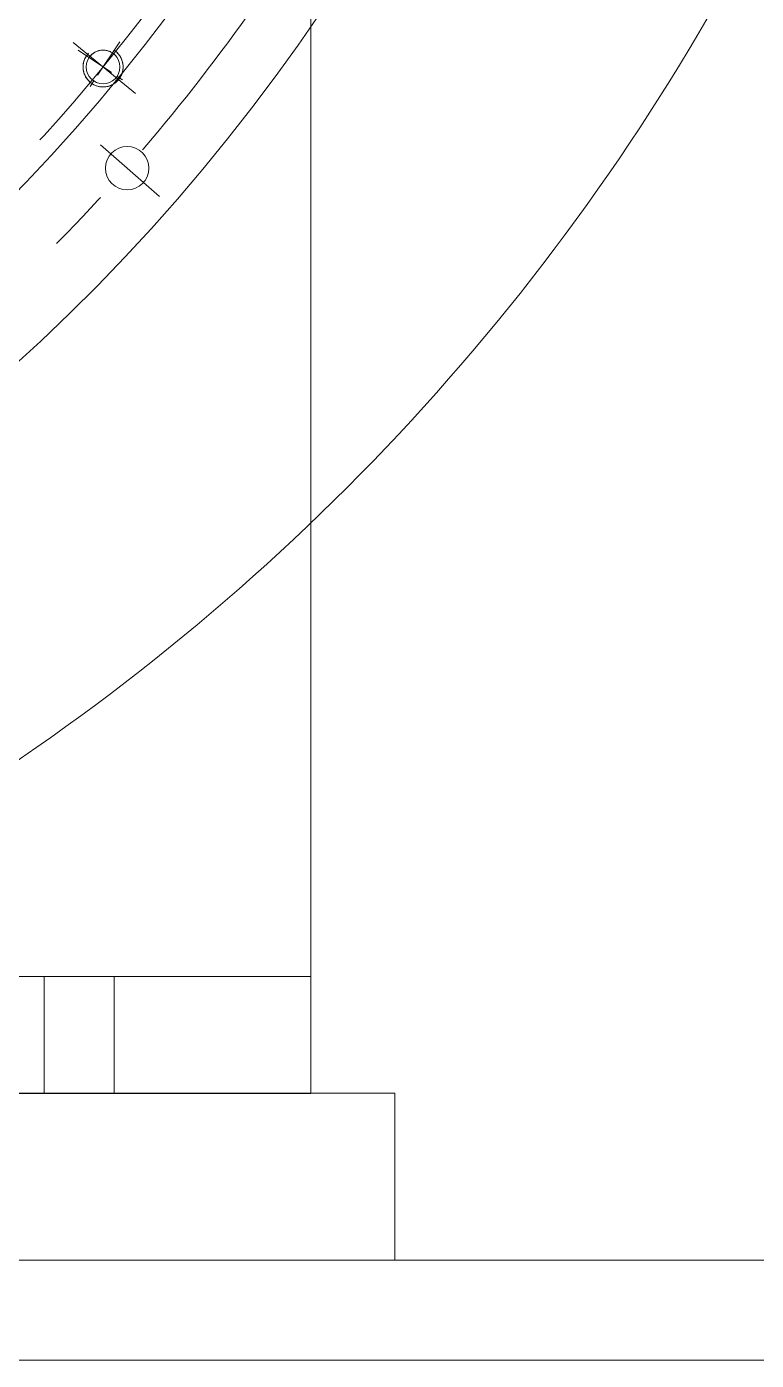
# Model space of a CAD drawing. Header units: inches. Extents: x 0 to 26418, y 0 to 20128.
# Drawn here: x 4397.5 to 4616.2, y 14995.2 to 15394.7 of the extents above; entities that cross this region are included whole.
import ezdxf

# ---------------------------------------------------------------- set-up
doc = ezdxf.new("R2010")
doc.units = ezdxf.units.IN
doc.header["$MEASUREMENT"] = 0
doc.linetypes.add('CENTER', pattern=[50.8, 31.75, -6.35, 6.35, -6.35])
doc.linetypes.add('点画线', pattern=[18, 12, -2, 2, -2])
for name, color, linetype, lineweight in [('CAXA1', 5, 'CENTER', 5), ('中心线层', 5, 'CENTER', 5), ('细实线层', 7, 'Continuous', 5)]:
    doc.layers.add(name, color=color, linetype=linetype, lineweight=lineweight)

msp = doc.modelspace()

# ---------------------------------------------------------------- linework, layer by layer
at = {"color": 7, "lineweight": 5}
for p, q in [((4482.73, 15882.91), (4482.73, 15075.18)), ((4414.84, 15384.87), (4414.74, 15384.58)), ((4414.97, 15385.16), (4414.84, 15384.87)), ((4415.11, 15385.44), (4414.97, 15385.16)), ((4415.26, 15385.71), (4415.11, 15385.44)), ((4415.43, 15385.98), (4415.26, 15385.71)), ((4416.22, 15385.45), (4415.43, 15385.98)), ((4415.43, 15385.98), (4415.43, 15385.98)), ((4416.37, 15385.67), (4416.22, 15385.45)), ((4416.22, 15385.45), (4416.22, 15385.45)), ((4416.53, 15385.88), (4416.37, 15385.67)), ((4416.71, 15386.08), (4416.53, 15385.88)), ((4416.89, 15386.27), (4416.71, 15386.08)), ((4417.09, 15386.45), (4416.89, 15386.27)), ((4417.29, 15386.61), (4417.09, 15386.45)), ((4417.5, 15386.77), (4417.29, 15386.61)), ((4417.72, 15386.92), (4417.5, 15386.77)), ((4417.95, 15387.05), (4417.72, 15386.92)), ((4418.18, 15387.18), (4417.95, 15387.05)), ((4418.42, 15387.29), (4418.18, 15387.18)), ((4418.67, 15387.39), (4418.42, 15387.29)), ((4418.92, 15387.47), (4418.67, 15387.39)), ((4419.17, 15387.54), (4418.92, 15387.47)), ((4419.43, 15387.6), (4419.17, 15387.54)), ((4419.69, 15387.65), (4419.43, 15387.6)), ((4419.96, 15387.68), (4419.69, 15387.65)), ((4420.22, 15387.7), (4419.96, 15387.68)), ((4420.48, 15387.7), (4420.22, 15387.7)), ((4420.75, 15387.69), (4420.48, 15387.7)), ((4421.01, 15387.66), (4420.75, 15387.69)), ((4421.27, 15387.63), (4421.01, 15387.66)), ((4421.53, 15387.57), (4421.27, 15387.63)), ((4421.79, 15387.51), (4421.53, 15387.57)), ((4422.04, 15387.43), (4421.79, 15387.51)), ((4422.29, 15387.34), (4422.04, 15387.43)), ((4422.53, 15387.24), (4422.29, 15387.34)), ((4422.77, 15387.12), (4422.53, 15387.24)), ((4423, 15386.99), (4422.77, 15387.12)), ((4423.22, 15386.85), (4423, 15386.99)), ((4423.75, 15387.64), (4423.22, 15386.85)), ((4423.22, 15386.85), (4423.22, 15386.85)), ((4424.01, 15387.45), (4423.75, 15387.64)), ((4423.75, 15387.64), (4423.75, 15387.64)), ((4424.25, 15387.26), (4424.01, 15387.45)), ((4424.49, 15387.05), (4424.25, 15387.26)), ((4424.72, 15386.83), (4424.49, 15387.05)), ((4424.93, 15386.6), (4424.72, 15386.83)), ((4425.13, 15386.36), (4424.93, 15386.6)), ((4425.32, 15386.11), (4425.13, 15386.36)), ((4425.49, 15385.85), (4425.32, 15386.11)), ((4425.65, 15385.58), (4425.49, 15385.85)), ((4425.8, 15385.3), (4425.65, 15385.58)), ((4425.93, 15385.01), (4425.8, 15385.3)), ((4426.05, 15384.72), (4425.93, 15385.01)), ((4414.43, 15383.04), (4414.42, 15382.72)), ((4414.42, 15382.72), (4414.42, 15382.41)), ((4414.42, 15382.41), (4414.44, 15382.1)), ((4414.46, 15383.35), (4414.43, 15383.04)), ((4414.44, 15382.1), (4414.48, 15381.79)), ((4414.5, 15383.66), (4414.46, 15383.35)), ((4414.48, 15381.79), (4414.53, 15381.48)), ((4414.57, 15383.97), (4414.5, 15383.66)), ((4414.53, 15381.48), (4414.6, 15381.17)), ((4414.64, 15384.28), (4414.57, 15383.97)), ((4414.6, 15381.17), (4414.69, 15380.87)), ((4414.74, 15384.58), (4414.64, 15384.28)), ((4414.69, 15380.87), (4414.79, 15380.57)), ((4426.15, 15384.43), (4426.05, 15384.72)), ((4426.1, 15380.72), (4426.19, 15381.02)), ((4426.23, 15384.12), (4426.15, 15384.43)), ((4426.19, 15381.02), (4426.27, 15381.32)), ((4426.3, 15383.82), (4426.23, 15384.12)), ((4426.27, 15381.32), (4426.33, 15381.63)), ((4426.36, 15383.51), (4426.3, 15383.82)), ((4426.33, 15381.63), (4426.38, 15381.94)), ((4426.39, 15383.2), (4426.36, 15383.51)), ((4426.38, 15381.94), (4426.4, 15382.25)), ((4426.41, 15382.88), (4426.39, 15383.2)), ((4426.4, 15382.25), (4426.42, 15382.57)), ((4426.42, 15382.57), (4426.41, 15382.88)), ((4414.79, 15380.57), (4414.9, 15380.28)), ((4414.9, 15380.28), (4415.04, 15379.99)), ((4415.04, 15379.99), (4415.18, 15379.71)), ((4415.18, 15379.71), (4415.34, 15379.44)), ((4415.34, 15379.44), (4415.52, 15379.18)), ((4415.52, 15379.18), (4415.71, 15378.93)), ((4415.71, 15378.93), (4415.91, 15378.69)), ((4415.91, 15378.69), (4416.12, 15378.46)), ((4416.12, 15378.46), (4416.34, 15378.24)), ((4416.34, 15378.24), (4416.58, 15378.03)), ((4416.58, 15378.03), (4416.83, 15377.84)), ((4416.83, 15377.84), (4417.08, 15377.66)), ((4417.08, 15377.66), (4417.08, 15377.66)), ((4417.08, 15377.66), (4417.35, 15377.49)), ((4417.35, 15377.49), (4417.62, 15377.34)), ((4417.62, 15377.34), (4417.91, 15377.2)), ((4417.91, 15377.2), (4418.19, 15377.07)), ((4418.19, 15377.07), (4418.49, 15376.96)), ((4418.49, 15376.96), (4418.79, 15376.87)), ((4418.79, 15376.87), (4419.09, 15376.79)), ((4419.09, 15376.79), (4419.4, 15376.73)), ((4421.28, 15376.71), (4421.59, 15376.76)), ((4421.59, 15376.76), (4421.89, 15376.83)), ((4421.89, 15376.83), (4422.2, 15376.92)), ((4422.2, 15376.92), (4422.49, 15377.02)), ((4422.49, 15377.02), (4422.79, 15377.13)), ((4422.79, 15377.13), (4423.07, 15377.27)), ((4423.07, 15377.27), (4423.35, 15377.41)), ((4423.35, 15377.41), (4423.62, 15377.57)), ((4423.62, 15377.57), (4423.88, 15377.75)), ((4423.88, 15377.75), (4424.13, 15377.93)), ((4424.13, 15377.93), (4424.37, 15378.14)), ((4424.37, 15378.14), (4424.6, 15378.35)), ((4424.6, 15378.35), (4424.82, 15378.57)), ((4424.82, 15378.57), (4425.03, 15378.81)), ((4425.03, 15378.81), (4425.22, 15379.06)), ((4425.22, 15379.06), (4425.41, 15379.31)), ((4425.41, 15379.31), (4425.57, 15379.58)), ((4425.57, 15379.58), (4425.73, 15379.85)), ((4425.73, 15379.85), (4425.87, 15380.13)), ((4425.87, 15380.13), (4425.99, 15380.42)), ((4425.99, 15380.42), (4426.1, 15380.72)), ((4419.4, 15376.73), (4419.71, 15376.69)), ((4419.71, 15376.69), (4420.02, 15376.66)), ((4420.02, 15376.66), (4420.34, 15376.65)), ((4420.34, 15376.65), (4420.65, 15376.65)), ((4420.65, 15376.65), (4420.97, 15376.67)), ((4420.97, 15376.67), (4421.28, 15376.71)), ((4332.73, 15110.18), (4482.73, 15110.18)), ((4257.84, 15075.22), (4507.84, 15075.22)), ((4482.73, 15075.18), (4332.73, 15075.18)), ((4507.84, 15075.22), (4507.84, 15025.22)), ((4657.84, 15025.22), (3437.84, 15025.22)), ((4657.84, 14995.22), (3437.84, 14995.22))]:
    msp.add_line(p, q, dxfattribs=at)
for centre, radius in [((4420.42, 15382.65), 5.05), ((4427.63, 15352.31), 6.5)]:
    msp.add_circle(centre, radius, dxfattribs=at)
for centre, radius, start, end in [((4002.99, 15725.22), 582.5, 301.35579, 238.58501), ((4002.46, 15725.22), 546, 303.5084, 236.556)]:
    msp.add_arc(centre, radius, start, end, dxfattribs=at)
msp.add_open_spline([(4417.27, 16139.5), (4382.18, 16177.06), (4302.01, 16244.38), (4159.39, 16311.95), (4001.93, 16339.1), (3841.62, 16322.69), (3689.54, 16265.51), (3556.26, 16170.03), (3451.48, 16042.06), (3382.93, 15890.15), (3354.29, 15724.24), (3373.75, 15555.77), (3434.64, 15396.58), (3535.87, 15257.81), (3670.32, 15149.21), (3829.4, 15078.83), (4002.38, 15051.32), (4177.64, 15070.42), (4343.16, 15134.22), (4487.22, 15239.67), (4600.08, 15379.45), (4673.27, 15544.76), (4691.55, 15664.49), (4693.22, 15724.42)], degree=3, knots=[0, 0, 0, 0, 6187.666026, 12450.355458, 18783.77638, 25175.55398, 31622.065679, 38124.713595, 44683.237858, 51298.550922, 57973.870728, 64697.019294, 71462.748657, 78273.501796, 85129.278897, 92030.080145, 98977.285843, 105969.701152, 113006.622999, 120087.951186, 127214.495945, 134386.492849, 141603.663266, 141603.663266, 141603.663266, 141603.663266], dxfattribs=at)
at = {"layer": 'CAXA1', "linetype": 'CENTER', "lineweight": 5, "ltscale": 3}
for p, q in [((4411.44, 15390.01), (4430.16, 15374.65)), ((4419.65, 15359.31), (4437.31, 15343.82)), ((4402.73, 15110.18), (4402.73, 15075.18)), ((4423.73, 15110.18), (4423.73, 15075.18))]:
    msp.add_line(p, q, dxfattribs=at)
for radius in [565, 540]:
    msp.add_circle((4002.99, 15725.22), radius, dxfattribs=at)
at = {"layer": '中心线层', "color": 7, "linetype": '点画线', "lineweight": 5}
for p, q in [((4425.42, 15390.13), (4415.42, 15375.16)), ((4412.93, 15387.65), (4427.9, 15377.65))]:
    msp.add_line(p, q, dxfattribs=at)
at = {"layer": '细实线层', "color": 7, "lineweight": 5}
msp.add_arc((4420.42, 15382.65), 6, 136.25, 56.25, dxfattribs=at)

doc.saveas('drawing.dxf')
